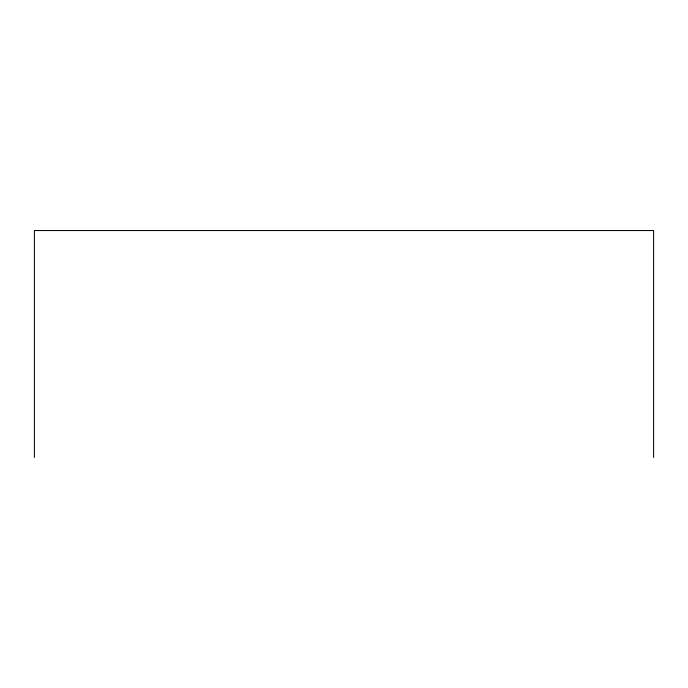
<?xml version="1.0" encoding="UTF-8"?>
<svg xmlns="http://www.w3.org/2000/svg" width="688" height="688" viewBox="0 0 688 688"><rect width="100%" height="100%" fill="white"/><g stroke="black" fill="none" stroke-linecap="round" stroke-linejoin="round"><path stroke-width="1.03" d="M653.6 457.451L653.6 230.549L34.4 230.549L34.4 457.451"/></g></svg>
